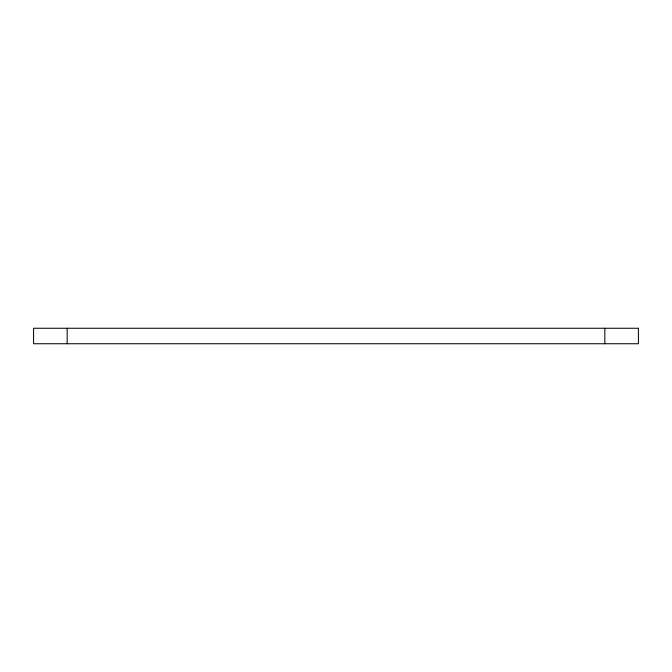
<?xml version="1.0" encoding="UTF-8"?>
<svg xmlns="http://www.w3.org/2000/svg" width="672" height="672" viewBox="0 0 672 672"><rect width="100%" height="100%" fill="white"/><g stroke="black" fill="none" stroke-linecap="round" stroke-linejoin="round"><path stroke-width="1.01" d="M604.834 328.255L604.834 343.745M67.166 328.255L67.166 343.745M638.4 328.255L33.6 328.255L33.6 343.745L638.4 343.745L638.4 328.255"/></g></svg>
